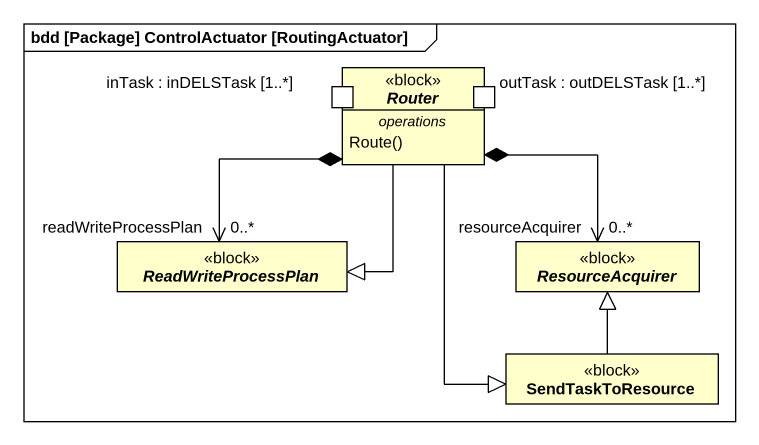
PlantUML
@startuml
mainframe bdd [Package] ControlActuator [RoutingActuator]
hide circle
hide empty members
abstract class Router <<block>> {
  -- operations --
  Route()
  -- ports --
  inTask : inDELSTask [1..*]
  outTask : outDELSTask [1..*]
}
abstract class ReadWriteProcessPlan <<block>>
abstract class ResourceAcquirer <<block>>
class SendTaskToResource <<block>>
Router --|> ReadWriteProcessPlan
Router *--> "readWriteProcessPlan\n0..*" ReadWriteProcessPlan
Router *--> "resourceAcquirer\n0..*" ResourceAcquirer
Router --|> SendTaskToResource
SendTaskToResource -up-|> ResourceAcquirer
@enduml
